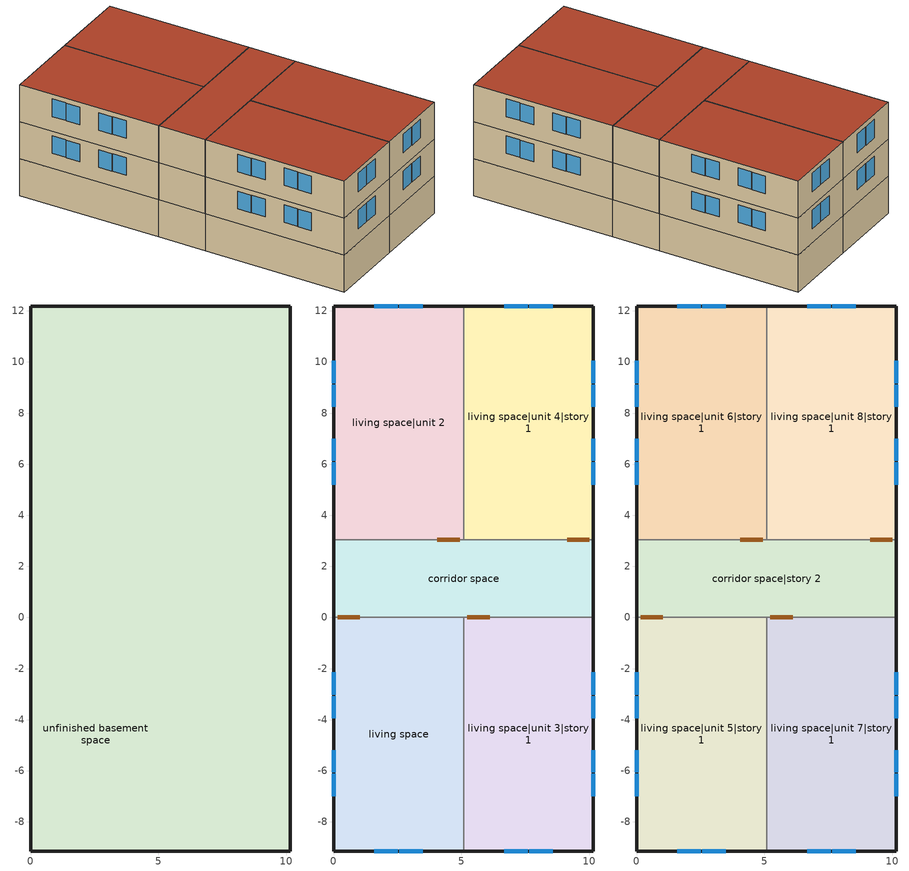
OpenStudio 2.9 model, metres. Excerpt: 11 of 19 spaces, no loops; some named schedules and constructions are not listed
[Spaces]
unfinished basement space
 floor foundation (FloorFndGrndUnfinB): 0,0 0,3.05 10.16,3.05 10.16,0 z-2.44
 floor foundation (FloorFndGrndUnfinB 1): 0,-9.14 0,0 5.08,0 5.08,-9.14 z-2.44
 floor foundation (FloorFndGrndUnfinB 3): 0,3.05 0,12.19 5.08,12.19 5.08,3.05 z-2.44
 floor foundation (FloorFndGrndUnfinB 4): 5.08,-9.14 5.08,0 10.16,0 10.16,-9.14 z-2.44
 floor foundation (FloorFndGrndUnfinB 2): 5.08,3.05 5.08,12.19 10.16,12.19 10.16,3.05 z-2.44
 wall foundation (WallFndGrndUnfinB): 0,3.05 0,0 / 10.16,0 10.16,3.05 z-2.44:0
 wall foundation (WallFndGrndUnfinB 1): 0,0 0,-9.14 5.08,-9.14 z-2.44:0
 wall foundation (WallFndGrndUnfinB 3): 5.08,12.19 0,12.19 0,3.05 z-2.44:0
 wall foundation (WallFndGrndUnfinB 4): 5.08,-9.14 10.16,-9.14 10.16,0 z-2.44:0
 wall foundation (WallFndGrndUnfinB 2): 10.16,3.05 10.16,12.19 5.08,12.19 z-2.44:0
 ceiling adiabatic (RoofUnfinUninsExt): 10.16,0 10.16,3.05 0,3.05 0,0 z0
living space
 floor to unfinished basement space (FloorUnfinBInsFin Reversed): 0,-9.14 0,0 5.08,0 5.08,-9.14 z0
 wall outside (WallExtInsFin): 0,0 0,-9.14 5.08,-9.14 z0:2.44
 wall adiabatic (WallIntFinUninsFin): 5.08,0 0,0 z0:2.44
 wall to living space|unit 3|story 1 (WallIntFinUninsFin Reversed): 5.08,-9.14 5.08,0 z0:2.44
 window (WindowConstruction): 1.6,-9.14 2.51,-9.14 / 2.57,-9.14 3.48,-9.14 z0.91:2.13; 0,-2.15 0,-3.02 / 0,-3.08 0,-3.95 / 0,-5.2 0,-6.07 / 0,-6.13 0,-6.99 z0.98:2.13
living space|unit 2
 floor to unfinished basement space (FloorUnfinBInsFin Reversed): 0,3.05 0,12.19 5.08,12.19 5.08,3.05 z0
 wall outside (WallExtInsFin): 5.08,12.19 0,12.19 0,3.05 z0:2.44
 wall to living space|unit 4|story 1 (WallIntFinUninsFin Reversed): 5.08,3.05 5.08,12.19 z0:2.44
 wall adiabatic (WallIntFinUninsFin): 0,3.05 5.08,3.05 z0:2.44
 window (WindowConstruction): 3.48,12.19 2.57,12.19 / 2.51,12.19 1.6,12.19 z0.91:2.13; 0,10.04 0,9.17 / 0,9.11 0,8.25 / 0,6.99 0,6.13 / 0,6.07 0,5.2 z0.98:2.13
living space|unit 3|story 1
 floor to unfinished basement space (FloorUnfinBInsFin Reversed): 5.08,-9.14 5.08,0 10.16,0 10.16,-9.14 z0
 wall outside (WallExtInsFin): 5.08,-9.14 10.16,-9.14 10.16,0 z0:2.44
 wall adiabatic (WallIntFinUninsFin): 10.16,0 5.08,0 z0:2.44
 window (WindowConstruction): 6.68,-9.14 7.59,-9.14 / 7.65,-9.14 8.56,-9.14 z0.91:2.13; 10.16,-6.99 10.16,-6.13 / 10.16,-6.07 10.16,-5.2 / 10.16,-3.95 10.16,-3.08 / 10.16,-3.02 10.16,-2.15 z0.98:2.13
living space|unit 4|story 1
 floor to unfinished basement space (FloorUnfinBInsFin Reversed): 5.08,3.05 5.08,12.19 10.16,12.19 10.16,3.05 z0
 wall outside (WallExtInsFin): 10.16,3.05 10.16,12.19 5.08,12.19 z0:2.44
 wall adiabatic (WallIntFinUninsFin): 5.08,3.05 10.16,3.05 z0:2.44
 window (WindowConstruction): 8.56,12.19 7.65,12.19 / 7.59,12.19 6.68,12.19 z0.91:2.13; 10.16,5.2 10.16,6.07 / 10.16,6.13 10.16,6.99 / 10.16,8.25 10.16,9.11 / 10.16,9.17 10.16,10.04 z0.98:2.13
corridor space
 floor adiabatic (FloorUnfinUninsUnfin): 0,0 0,3.05 10.16,3.05 10.16,0 z0
 wall outside (WallExtUninsUnfin): 0,3.05 0,0 / 10.16,0 10.16,3.05 z0:2.44
 wall adiabatic (WallIntUnfinUninsUnfin): 0,0 5.08,0 10.16,0 / 10.16,3.05 5.08,3.05 0,3.05 z0:2.44
 door inside (UninsDoor): 0.15,0 1.02,0 / 4.93,3.05 4.06,3.05 / 5.23,0 6.1,0 / 10.01,3.05 9.14,3.05 z0:2.13
 ceiling adiabatic (RoofUnfinUninsExt): 10.16,0 10.16,3.05 0,3.05 0,0 z2.44
living space|unit 5|story 1
 floor to living space (FloorFinUninsFin): 0,-9.14 0,0 5.08,0 5.08,-9.14 z2.44
 wall outside (WallExtInsFin): 0,0 0,-9.14 5.08,-9.14 z2.44:4.88
 wall adiabatic (WallIntFinUninsFin): 5.08,0 0,0 z2.44:4.88
 wall to living space|unit 7|story 1 (WallIntFinUninsFin Reversed): 5.08,-9.14 5.08,0 z2.44:4.88
 window (WindowConstruction): 1.6,-9.14 2.51,-9.14 / 2.57,-9.14 3.48,-9.14 z3.35:4.57; 0,-2.15 0,-3.02 / 0,-3.08 0,-3.95 / 0,-5.2 0,-6.07 / 0,-6.13 0,-6.99 z3.42:4.57
 roof outside (RoofFinInsExt): 5.08,-9.14 5.08,0 0,0 0,-9.14 z4.88
living space|unit 6|story 1
 floor to living space|unit 2 (FloorFinUninsFin): 0,3.05 0,12.19 5.08,12.19 5.08,3.05 z2.44
 wall outside (WallExtInsFin): 5.08,12.19 0,12.19 0,3.05 z2.44:4.88
 wall adiabatic (WallIntFinUninsFin): 0,3.05 5.08,3.05 z2.44:4.88
 wall to living space|unit 8|story 1 (WallIntFinUninsFin): 5.08,3.05 5.08,12.19 z2.44:4.88
 window (WindowConstruction): 3.48,12.19 2.57,12.19 / 2.51,12.19 1.6,12.19 z3.35:4.57; 0,10.04 0,9.17 / 0,9.11 0,8.25 / 0,6.99 0,6.13 / 0,6.07 0,5.2 z3.42:4.57
 roof outside (RoofFinInsExt): 5.08,3.05 5.08,12.19 0,12.19 0,3.05 z4.88
living space|unit 7|story 1
 floor to living space|unit 3|story 1 (FloorFinUninsFin): 5.08,-9.14 5.08,0 10.16,0 10.16,-9.14 z2.44
 wall outside (WallExtInsFin): 5.08,-9.14 10.16,-9.14 10.16,0 z2.44:4.88
 wall adiabatic (WallIntFinUninsFin): 10.16,0 5.08,0 z2.44:4.88
 window (WindowConstruction): 6.68,-9.14 7.59,-9.14 / 7.65,-9.14 8.56,-9.14 z3.35:4.57; 10.16,-6.99 10.16,-6.13 / 10.16,-6.07 10.16,-5.2 / 10.16,-3.95 10.16,-3.08 / 10.16,-3.02 10.16,-2.15 z3.42:4.57
 roof outside (RoofFinInsExt): 10.16,-9.14 10.16,0 5.08,0 5.08,-9.14 z4.88
living space|unit 8|story 1
 floor to living space|unit 4|story 1 (FloorFinUninsFin): 5.08,3.05 5.08,12.19 10.16,12.19 10.16,3.05 z2.44
 wall outside (WallExtInsFin): 10.16,3.05 10.16,12.19 5.08,12.19 z2.44:4.88
 wall adiabatic (WallIntFinUninsFin): 5.08,3.05 10.16,3.05 z2.44:4.88
 window (WindowConstruction): 8.56,12.19 7.65,12.19 / 7.59,12.19 6.68,12.19 z3.35:4.57; 10.16,5.2 10.16,6.07 / 10.16,6.13 10.16,6.99 / 10.16,8.25 10.16,9.11 / 10.16,9.17 10.16,10.04 z3.42:4.57
 roof outside (RoofFinInsExt): 10.16,3.05 10.16,12.19 5.08,12.19 5.08,3.05 z4.88
corridor space|story 2
 floor adiabatic (FloorUnfinUninsUnfin): 0,0 0,3.05 10.16,3.05 10.16,0 z2.44
 wall outside (WallExtUninsUnfin): 0,3.05 0,0 / 10.16,0 10.16,3.05 z2.44:4.88
 wall adiabatic (WallIntUnfinUninsUnfin): 10.16,3.05 5.08,3.05 0,3.05 / 0,0 5.08,0 10.16,0 z2.44:4.88
 door inside (UninsDoor): 0.15,0 1.02,0 / 4.93,3.05 4.06,3.05 / 5.23,0 6.1,0 / 10.01,3.05 9.14,3.05 z2.44:4.57
 roof outside (RoofUnfinUninsExt): 10.16,0 10.16,3.05 0,3.05 0,0 z4.88
[EnergyManagementSystem:Subroutine]
res_ds_res_fur_gas_asys_lk_subrout: Set f_sup = 0.13696303696303697; Set f_ret = 0.10009990009990012; Set f_OA = 0.0; Set oafrate = f_OA * res_ds_res_fur_gas_asys_AhVfr; Set suplkfrate = f_sup * res_ds_res_fur_gas_asys_AhVfr; Set retlkfrate = f_ret * res_ds_res_fur_gas_asys_AhVfr; Set res_ds_res_fur_gas_asys_AhToLiv = (@Abs (suplkfrate-retlkfrate-oafrate)); Set res_ds_res_fur_gas_asys_LivToAh = 0; Set res_ds_res_fur_gas_asys_lk_sup_fan_equiv = 0; Set res_ds_res_fur_gas_asys_lk_ret_fan_equiv = oafrate; If res_ds_res_fur_gas_asys_AhMfr>0; Set h_SA=(@HFnTdbW res_ds_res_fur_gas_asys_AhTt res_ds_res_fur_gas_asys_AhWt); Set h_AHZ=(@HFnTdbW res_ds_res_fur_gas_asys_AhT res_ds_res_fur_gas_asys_AhW); Set h_RA=(@HFnTdbW res_ds_res_fur_gas_asys_RaT res_ds_res_fur_gas_asys_RaW); Set h_fg=(@HfgAirFnWTdb res_ds_res_fur_gas_asys_AhWt res_ds_res_fur_gas_asys_AhTt); Set SALkQtot=f_sup*res_ds_res_fur_gas_asys_AhMfr*(h_RA-h_SA); Set temp1=h_fg*(res_ds_res_fur_gas_asys_RaW-res_ds_res_fur_gas_asys_AhWt); Set res_ds_res_fur_gas_asys_SupLatLkToLv = f_sup*res_ds_res_fur_gas_asys_AhMfr*temp1; Set res_ds_res_fur_gas_asys_SupSLkToLv = SALkQtot-res_ds_res_fur_gas_asys_SupLatLkToLv; Set eTm=(res_ds_res_fur_gas_asys_FanRtf/(res_ds_res_fur_gas_asys_AhMfr*1006.0))*20.169; Set eTm=0-eTm; Set temp4=res_ds_res_fur_gas_asys_AhT; Set tsup=temp4+((res_ds_res_fur_gas_asys_AhTt-res_ds_res_fur_gas_asys_AhT)*(@Exp eTm)); Set temp5=tsup-res_ds_res_fur_gas_asys_AhTt; Set res_ds_res_fur_gas_asys_SupDCnToLv = res_ds_res_fur_gas_asys_AhMfr*1006.0*temp5; Set res_ds_res_fur_gas_asys_SupDCnToAh = 0-res_ds_res_fur_gas_asys_SupDCnToLv; Set eTm=(res_ds_res_fur_gas_asys_FanRtf/(res_ds_res_fur_gas_asys_AhMfr*1006.0))*18.618; Set eTm=0-eTm; Set temp6=res_ds_res_fur_gas_asys_AhT; Set tret=temp6+((res_ds_res_fur_gas_asys_RaT-res_ds_res_fur_gas_asys_AhT)*(@Exp eTm)); Set temp7=tret-res_ds_res_fur_gas_asys_RaT; Set res_ds_res_fur_gas_asys_RetDCnToPl=res_ds_res_fur_gas_asys_AhMfr*1006.0*temp7; Set res_ds_res_fur_gas_asys_RetDCnToAh=0-res_ds_res_fur_gas_asys_RetDCnToPl; Set res_ds_res_fur_gas_asys_RetLatLk=0; Set temp2=(res_ds_res_fur_gas_asys_AhT-res_ds_res_fur_gas_asys_RaT); Set res_ds_res_fur_gas_asys_RetSLk=f_ret*res_ds_res_fur_gas_asys_AhMfr*1006.0*temp2; Set QtLkToAHZn=f_sup*res_ds_res_fur_gas_asys_AhMfr*(h_SA-h_AHZ); Set temp3=(res_ds_res_fur_gas_asys_AhWt-res_ds_res_fur_gas_asys_AhW); Set res_ds_res_fur_gas_asys_SupLatLkToAh=f_sup*res_ds_res_fur_gas_asys_AhMfr*h_fg; Set res_ds_res_fur_gas_asys_SupLatLkToAh=res_ds_res_fur_gas_asys_SupLatLkToAh*temp3; Set res_ds_res_fur_gas_asys_SupSLkToAh=QtLkToAHZn-res_ds_res_fur_gas_asys_SupLatLkToAh; Else; Set res_ds_res_fur_gas_asys_SupLatLkToLv=0; Set res_ds_res_fur_gas_asys_SupSLkToLv=0; Set res_ds_res_fur_gas_asys_SupDCnToLv=0; Set res_ds_res_fur_gas_asys_SupDCnToAh=0; Set res_ds_res_fur_gas_asys_RetDCnToPl=0; Set res_ds_res_fur_gas_asys_RetDCnToAh=0; Set res_ds_res_fur_gas_asys_RetLatLk=0; Set res_ds_res_fur_gas_asys_RetSLk=0; Set res_ds_res_fur_gas_asys_SupLatLkToAh=0; Set res_ds_res_fur_gas_asys_SupSLkToAh=0; EndIf
res_ds_res_ac_unit_2_asys_lk_subrout: Set f_sup = 0.13696303696303697; Set f_ret = 0.10009990009990012; Set f_OA = 0.0; Set oafrate = f_OA * res_ds_res_ac_unit_2_asys_AhVfr; Set suplkfrate = f_sup * res_ds_res_ac_unit_2_asys_AhVfr; Set retlkfrate = f_ret * res_ds_res_ac_unit_2_asys_AhVfr; Set res_ds_res_ac_unit_2_asys_AhToLiv = (@Abs (suplkfrate-retlkfrate-oafrate)); Set res_ds_res_ac_unit_2_asys_LivToAh = 0; Set res_ds_res_ac_unit_2_asys_lk_sup_fan_equiv = 0; Set res_ds_res_ac_unit_2_asys_lk_ret_fan_equiv = oafrate; If res_ds_res_ac_unit_2_asys_AhMfr>0; Set h_SA=(@HFnTdbW res_ds_res_ac_unit_2_asys_AhTt res_ds_res_ac_unit_2_asys_AhWt); Set h_AHZ=(@HFnTdbW res_ds_res_ac_unit_2_asys_AhT res_ds_res_ac_unit_2_asys_AhW); Set h_RA=(@HFnTdbW res_ds_res_ac_unit_2_asys_RaT res_ds_res_ac_unit_2_asys_RaW); Set h_fg=(@HfgAirFnWTdb res_ds_res_ac_unit_2_asys_AhWt res_ds_res_ac_unit_2_asys_AhTt); Set SALkQtot=f_sup*res_ds_res_ac_unit_2_asys_AhMfr*(h_RA-h_SA); Set temp1=h_fg*(res_ds_res_ac_unit_2_asys_RaW-res_ds_res_ac_unit_2_asys_AhWt); Set res_ds_res_ac_unit_2_asys_SupLatLkToLv = f_sup*res_ds_res_ac_unit_2_asys_AhMfr*temp1; Set res_ds_res_ac_unit_2_asys_SupSLkToLv = SALkQtot-res_ds_res_ac_unit_2_asys_SupLatLkToLv; Set eTm=(res_ds_res_ac_unit_2_asys_FanRtf/(res_ds_res_ac_unit_2_asys_AhMfr*1006.0))*20.169; Set eTm=0-eTm; Set temp4=res_ds_res_ac_unit_2_asys_AhT; Set tsup=temp4+((res_ds_res_ac_unit_2_asys_AhTt-res_ds_res_ac_unit_2_asys_AhT)*(@Exp eTm)); Set temp5=tsup-res_ds_res_ac_unit_2_asys_AhTt; Set res_ds_res_ac_unit_2_asys_SupDCnToLv = res_ds_res_ac_unit_2_asys_AhMfr*1006.0*temp5; Set res_ds_res_ac_unit_2_asys_SupDCnToAh = 0-res_ds_res_ac_unit_2_asys_SupDCnToLv; Set eTm=(res_ds_res_ac_unit_2_asys_FanRtf/(res_ds_res_ac_unit_2_asys_AhMfr*1006.0))*18.618; Set eTm=0-eTm; Set temp6=res_ds_res_ac_unit_2_asys_AhT; Set tret=temp6+((res_ds_res_ac_unit_2_asys_RaT-res_ds_res_ac_unit_2_asys_AhT)*(@Exp eTm)); Set temp7=tret-res_ds_res_ac_unit_2_asys_RaT; Set res_ds_res_ac_unit_2_asys_RetDCnToPl=res_ds_res_ac_unit_2_asys_AhMfr*1006.0*temp7; Set res_ds_res_ac_unit_2_asys_RetDCnToAh=0-res_ds_res_ac_unit_2_asys_RetDCnToPl; Set res_ds_res_ac_unit_2_asys_RetLatLk=0; Set temp2=(res_ds_res_ac_unit_2_asys_AhT-res_ds_res_ac_unit_2_asys_RaT); Set res_ds_res_ac_unit_2_asys_RetSLk=f_ret*res_ds_res_ac_unit_2_asys_AhMfr*1006.0*temp2; Set QtLkToAHZn=f_sup*res_ds_res_ac_unit_2_asys_AhMfr*(h_SA-h_AHZ); Set temp3=(res_ds_res_ac_unit_2_asys_AhWt-res_ds_res_ac_unit_2_asys_AhW); Set res_ds_res_ac_unit_2_asys_SupLatLkToAh=f_sup*res_ds_res_ac_unit_2_asys_AhMfr*h_fg; Set res_ds_res_ac_unit_2_asys_SupLatLkToAh=res_ds_res_ac_unit_2_asys_SupLatLkToAh*temp3; Set res_ds_res_ac_unit_2_asys_SupSLkToAh=QtLkToAHZn-res_ds_res_ac_unit_2_asys_SupLatLkToAh; Else; Set res_ds_res_ac_unit_2_asys_SupLatLkToLv=0; Set res_ds_res_ac_unit_2_asys_SupSLkToLv=0; Set res_ds_res_ac_unit_2_asys_SupDCnToLv=0; Set res_ds_res_ac_unit_2_asys_SupDCnToAh=0; Set res_ds_res_ac_unit_2_asys_RetDCnToPl=0; Set res_ds_res_ac_unit_2_asys_RetDCnToAh=0; Set res_ds_res_ac_unit_2_asys_RetLatLk=0; Set res_ds_res_ac_unit_2_asys_RetSLk=0; Set res_ds_res_ac_unit_2_asys_SupLatLkToAh=0; Set res_ds_res_ac_unit_2_asys_SupSLkToAh=0; EndIf
res_ds_res_fur_gas_unit_2_asys_lk_subrout: Set f_sup = 0.13696303696303697; Set f_ret = 0.10009990009990012; Set f_OA = 0.0; Set oafrate = f_OA * res_ds_res_fur_gas_unit_2_asys_AhVfr; Set suplkfrate = f_sup * res_ds_res_fur_gas_unit_2_asys_AhVfr; Set retlkfrate = f_ret * res_ds_res_fur_gas_unit_2_asys_AhVfr; Set res_ds_res_fur_gas_unit_2_asys_AhToLiv = (@Abs (suplkfrate-retlkfrate-oafrate)); Set res_ds_res_fur_gas_unit_2_asys_LivToAh = 0; Set res_ds_res_fur_gas_unit_2_asys_lk_sup_fan_equiv = 0; Set res_ds_res_fur_gas_unit_2_asys_lk_ret_fan_equiv = oafrate; If res_ds_res_fur_gas_unit_2_asys_AhMfr>0; Set h_SA=(@HFnTdbW res_ds_res_fur_gas_unit_2_asys_AhTt res_ds_res_fur_gas_unit_2_asys_AhWt); Set h_AHZ=(@HFnTdbW res_ds_res_fur_gas_unit_2_asys_AhT res_ds_res_fur_gas_unit_2_asys_AhW); Set h_RA=(@HFnTdbW res_ds_res_fur_gas_unit_2_asys_RaT res_ds_res_fur_gas_unit_2_asys_RaW); Set h_fg=(@HfgAirFnWTdb res_ds_res_fur_gas_unit_2_asys_AhWt res_ds_res_fur_gas_unit_2_asys_AhTt); Set SALkQtot=f_sup*res_ds_res_fur_gas_unit_2_asys_AhMfr*(h_RA-h_SA); Set temp1=h_fg*(res_ds_res_fur_gas_unit_2_asys_RaW-res_ds_res_fur_gas_unit_2_asys_AhWt); Set res_ds_res_fur_gas_unit_2_asys_SupLatLkToLv = f_sup*res_ds_res_fur_gas_unit_2_asys_AhMfr*temp1; Set res_ds_res_fur_gas_unit_2_asys_SupSLkToLv = SALkQtot-res_ds_res_fur_gas_unit_2_asys_SupLatLkToLv; Set eTm=(res_ds_res_fur_gas_unit_2_asys_FanRtf/(res_ds_res_fur_gas_unit_2_asys_AhMfr*1006.0))*20.169; Set eTm=0-eTm; Set temp4=res_ds_res_fur_gas_unit_2_asys_AhT; Set tsup=temp4+((res_ds_res_fur_gas_unit_2_asys_AhTt-res_ds_res_fur_gas_unit_2_asys_AhT)*(@Exp eTm)); Set temp5=tsup-res_ds_res_fur_gas_unit_2_asys_AhTt; Set res_ds_res_fur_gas_unit_2_asys_SupDCnToLv = res_ds_res_fur_gas_unit_2_asys_AhMfr*1006.0*temp5; Set res_ds_res_fur_gas_unit_2_asys_SupDCnToAh = 0-res_ds_res_fur_gas_unit_2_asys_SupDCnToLv; Set eTm=(res_ds_res_fur_gas_unit_2_asys_FanRtf/(res_ds_res_fur_gas_unit_2_asys_AhMfr*1006.0))*18.618; Set eTm=0-eTm; Set temp6=res_ds_res_fur_gas_unit_2_asys_AhT; Set tret=temp6+((res_ds_res_fur_gas_unit_2_asys_RaT-res_ds_res_fur_gas_unit_2_asys_AhT)*(@Exp eTm)); Set temp7=tret-res_ds_res_fur_gas_unit_2_asys_RaT; Set res_ds_res_fur_gas_unit_2_asys_RetDCnToPl=res_ds_res_fur_gas_unit_2_asys_AhMfr*1006.0*temp7; Set res_ds_res_fur_gas_unit_2_asys_RetDCnToAh=0-res_ds_res_fur_gas_unit_2_asys_RetDCnToPl; Set res_ds_res_fur_gas_unit_2_asys_RetLatLk=0; Set temp2=(res_ds_res_fur_gas_unit_2_asys_AhT-res_ds_res_fur_gas_unit_2_asys_RaT); Set res_ds_res_fur_gas_unit_2_asys_RetSLk=f_ret*res_ds_res_fur_gas_unit_2_asys_AhMfr*1006.0*temp2; Set QtLkToAHZn=f_sup*res_ds_res_fur_gas_unit_2_asys_AhMfr*(h_SA-h_AHZ); Set temp3=(res_ds_res_fur_gas_unit_2_asys_AhWt-res_ds_res_fur_gas_unit_2_asys_AhW); Set res_ds_res_fur_gas_unit_2_asys_SupLatLkToAh=f_sup*res_ds_res_fur_gas_unit_2_asys_AhMfr*h_fg; Set res_ds_res_fur_gas_unit_2_asys_SupLatLkToAh=res_ds_res_fur_gas_unit_2_asys_SupLatLkToAh*temp3; Set res_ds_res_fur_gas_unit_2_asys_SupSLkToAh=QtLkToAHZn-res_ds_res_fur_gas_unit_2_asys_SupLatLkToAh; Else; Set res_ds_res_fur_gas_unit_2_asys_SupLatLkToLv=0; Set res_ds_res_fur_gas_unit_2_asys_SupSLkToLv=0; Set res_ds_res_fur_gas_unit_2_asys_SupDCnToLv=0; Set res_ds_res_fur_gas_unit_2_asys_SupDCnToAh=0; Set res_ds_res_fur_gas_unit_2_asys_RetDCnToPl=0; Set res_ds_res_fur_gas_unit_2_asys_RetDCnToAh=0; Set res_ds_res_fur_gas_unit_2_asys_RetLatLk=0; Set res_ds_res_fur_gas_unit_2_asys_RetSLk=0; Set res_ds_res_fur_gas_unit_2_asys_SupLatLkToAh=0; Set res_ds_res_fur_gas_unit_2_asys_SupSLkToAh=0; EndIf
res_ds_res_ac_unit_3_asys_lk_subrout: Set f_sup = 0.13696303696303697; Set f_ret = 0.10009990009990012; Set f_OA = 0.0; Set oafrate = f_OA * res_ds_res_ac_unit_3_asys_AhVfr; Set suplkfrate = f_sup * res_ds_res_ac_unit_3_asys_AhVfr; Set retlkfrate = f_ret * res_ds_res_ac_unit_3_asys_AhVfr; Set res_ds_res_ac_unit_3_asys_AhToLiv = (@Abs (suplkfrate-retlkfrate-oafrate)); Set res_ds_res_ac_unit_3_asys_LivToAh = 0; Set res_ds_res_ac_unit_3_asys_lk_sup_fan_equiv = 0; Set res_ds_res_ac_unit_3_asys_lk_ret_fan_equiv = oafrate; If res_ds_res_ac_unit_3_asys_AhMfr>0; Set h_SA=(@HFnTdbW res_ds_res_ac_unit_3_asys_AhTt res_ds_res_ac_unit_3_asys_AhWt); Set h_AHZ=(@HFnTdbW res_ds_res_ac_unit_3_asys_AhT res_ds_res_ac_unit_3_asys_AhW); Set h_RA=(@HFnTdbW res_ds_res_ac_unit_3_asys_RaT res_ds_res_ac_unit_3_asys_RaW); Set h_fg=(@HfgAirFnWTdb res_ds_res_ac_unit_3_asys_AhWt res_ds_res_ac_unit_3_asys_AhTt); Set SALkQtot=f_sup*res_ds_res_ac_unit_3_asys_AhMfr*(h_RA-h_SA); Set temp1=h_fg*(res_ds_res_ac_unit_3_asys_RaW-res_ds_res_ac_unit_3_asys_AhWt); Set res_ds_res_ac_unit_3_asys_SupLatLkToLv = f_sup*res_ds_res_ac_unit_3_asys_AhMfr*temp1; Set res_ds_res_ac_unit_3_asys_SupSLkToLv = SALkQtot-res_ds_res_ac_unit_3_asys_SupLatLkToLv; Set eTm=(res_ds_res_ac_unit_3_asys_FanRtf/(res_ds_res_ac_unit_3_asys_AhMfr*1006.0))*20.169; Set eTm=0-eTm; Set temp4=res_ds_res_ac_unit_3_asys_AhT; Set tsup=temp4+((res_ds_res_ac_unit_3_asys_AhTt-res_ds_res_ac_unit_3_asys_AhT)*(@Exp eTm)); Set temp5=tsup-res_ds_res_ac_unit_3_asys_AhTt; Set res_ds_res_ac_unit_3_asys_SupDCnToLv = res_ds_res_ac_unit_3_asys_AhMfr*1006.0*temp5; Set res_ds_res_ac_unit_3_asys_SupDCnToAh = 0-res_ds_res_ac_unit_3_asys_SupDCnToLv; Set eTm=(res_ds_res_ac_unit_3_asys_FanRtf/(res_ds_res_ac_unit_3_asys_AhMfr*1006.0))*18.618; Set eTm=0-eTm; Set temp6=res_ds_res_ac_unit_3_asys_AhT; Set tret=temp6+((res_ds_res_ac_unit_3_asys_RaT-res_ds_res_ac_unit_3_asys_AhT)*(@Exp eTm)); Set temp7=tret-res_ds_res_ac_unit_3_asys_RaT; Set res_ds_res_ac_unit_3_asys_RetDCnToPl=res_ds_res_ac_unit_3_asys_AhMfr*1006.0*temp7; Set res_ds_res_ac_unit_3_asys_RetDCnToAh=0-res_ds_res_ac_unit_3_asys_RetDCnToPl; Set res_ds_res_ac_unit_3_asys_RetLatLk=0; Set temp2=(res_ds_res_ac_unit_3_asys_AhT-res_ds_res_ac_unit_3_asys_RaT); Set res_ds_res_ac_unit_3_asys_RetSLk=f_ret*res_ds_res_ac_unit_3_asys_AhMfr*1006.0*temp2; Set QtLkToAHZn=f_sup*res_ds_res_ac_unit_3_asys_AhMfr*(h_SA-h_AHZ); Set temp3=(res_ds_res_ac_unit_3_asys_AhWt-res_ds_res_ac_unit_3_asys_AhW); Set res_ds_res_ac_unit_3_asys_SupLatLkToAh=f_sup*res_ds_res_ac_unit_3_asys_AhMfr*h_fg; Set res_ds_res_ac_unit_3_asys_SupLatLkToAh=res_ds_res_ac_unit_3_asys_SupLatLkToAh*temp3; Set res_ds_res_ac_unit_3_asys_SupSLkToAh=QtLkToAHZn-res_ds_res_ac_unit_3_asys_SupLatLkToAh; Else; Set res_ds_res_ac_unit_3_asys_SupLatLkToLv=0; Set res_ds_res_ac_unit_3_asys_SupSLkToLv=0; Set res_ds_res_ac_unit_3_asys_SupDCnToLv=0; Set res_ds_res_ac_unit_3_asys_SupDCnToAh=0; Set res_ds_res_ac_unit_3_asys_RetDCnToPl=0; Set res_ds_res_ac_unit_3_asys_RetDCnToAh=0; Set res_ds_res_ac_unit_3_asys_RetLatLk=0; Set res_ds_res_ac_unit_3_asys_RetSLk=0; Set res_ds_res_ac_unit_3_asys_SupLatLkToAh=0; Set res_ds_res_ac_unit_3_asys_SupSLkToAh=0; EndIf
res_ds_res_fur_gas_unit_3_asys_lk_subrout: Set f_sup = 0.13696303696303697; Set f_ret = 0.10009990009990012; Set f_OA = 0.0; Set oafrate = f_OA * res_ds_res_fur_gas_unit_3_asys_AhVfr; Set suplkfrate = f_sup * res_ds_res_fur_gas_unit_3_asys_AhVfr; Set retlkfrate = f_ret * res_ds_res_fur_gas_unit_3_asys_AhVfr; Set res_ds_res_fur_gas_unit_3_asys_AhToLiv = (@Abs (suplkfrate-retlkfrate-oafrate)); Set res_ds_res_fur_gas_unit_3_asys_LivToAh = 0; Set res_ds_res_fur_gas_unit_3_asys_lk_sup_fan_equiv = 0; Set res_ds_res_fur_gas_unit_3_asys_lk_ret_fan_equiv = oafrate; If res_ds_res_fur_gas_unit_3_asys_AhMfr>0; Set h_SA=(@HFnTdbW res_ds_res_fur_gas_unit_3_asys_AhTt res_ds_res_fur_gas_unit_3_asys_AhWt); Set h_AHZ=(@HFnTdbW res_ds_res_fur_gas_unit_3_asys_AhT res_ds_res_fur_gas_unit_3_asys_AhW); Set h_RA=(@HFnTdbW res_ds_res_fur_gas_unit_3_asys_RaT res_ds_res_fur_gas_unit_3_asys_RaW); Set h_fg=(@HfgAirFnWTdb res_ds_res_fur_gas_unit_3_asys_AhWt res_ds_res_fur_gas_unit_3_asys_AhTt); Set SALkQtot=f_sup*res_ds_res_fur_gas_unit_3_asys_AhMfr*(h_RA-h_SA); Set temp1=h_fg*(res_ds_res_fur_gas_unit_3_asys_RaW-res_ds_res_fur_gas_unit_3_asys_AhWt); Set res_ds_res_fur_gas_unit_3_asys_SupLatLkToLv = f_sup*res_ds_res_fur_gas_unit_3_asys_AhMfr*temp1; Set res_ds_res_fur_gas_unit_3_asys_SupSLkToLv = SALkQtot-res_ds_res_fur_gas_unit_3_asys_SupLatLkToLv; Set eTm=(res_ds_res_fur_gas_unit_3_asys_FanRtf/(res_ds_res_fur_gas_unit_3_asys_AhMfr*1006.0))*20.169; Set eTm=0-eTm; Set temp4=res_ds_res_fur_gas_unit_3_asys_AhT; Set tsup=temp4+((res_ds_res_fur_gas_unit_3_asys_AhTt-res_ds_res_fur_gas_unit_3_asys_AhT)*(@Exp eTm)); Set temp5=tsup-res_ds_res_fur_gas_unit_3_asys_AhTt; Set res_ds_res_fur_gas_unit_3_asys_SupDCnToLv = res_ds_res_fur_gas_unit_3_asys_AhMfr*1006.0*temp5; Set res_ds_res_fur_gas_unit_3_asys_SupDCnToAh = 0-res_ds_res_fur_gas_unit_3_asys_SupDCnToLv; Set eTm=(res_ds_res_fur_gas_unit_3_asys_FanRtf/(res_ds_res_fur_gas_unit_3_asys_AhMfr*1006.0))*18.618; Set eTm=0-eTm; Set temp6=res_ds_res_fur_gas_unit_3_asys_AhT; Set tret=temp6+((res_ds_res_fur_gas_unit_3_asys_RaT-res_ds_res_fur_gas_unit_3_asys_AhT)*(@Exp eTm)); Set temp7=tret-res_ds_res_fur_gas_unit_3_asys_RaT; Set res_ds_res_fur_gas_unit_3_asys_RetDCnToPl=res_ds_res_fur_gas_unit_3_asys_AhMfr*1006.0*temp7; Set res_ds_res_fur_gas_unit_3_asys_RetDCnToAh=0-res_ds_res_fur_gas_unit_3_asys_RetDCnToPl; Set res_ds_res_fur_gas_unit_3_asys_RetLatLk=0; Set temp2=(res_ds_res_fur_gas_unit_3_asys_AhT-res_ds_res_fur_gas_unit_3_asys_RaT); Set res_ds_res_fur_gas_unit_3_asys_RetSLk=f_ret*res_ds_res_fur_gas_unit_3_asys_AhMfr*1006.0*temp2; Set QtLkToAHZn=f_sup*res_ds_res_fur_gas_unit_3_asys_AhMfr*(h_SA-h_AHZ); Set temp3=(res_ds_res_fur_gas_unit_3_asys_AhWt-res_ds_res_fur_gas_unit_3_asys_AhW); Set res_ds_res_fur_gas_unit_3_asys_SupLatLkToAh=f_sup*res_ds_res_fur_gas_unit_3_asys_AhMfr*h_fg; Set res_ds_res_fur_gas_unit_3_asys_SupLatLkToAh=res_ds_res_fur_gas_unit_3_asys_SupLatLkToAh*temp3; Set res_ds_res_fur_gas_unit_3_asys_SupSLkToAh=QtLkToAHZn-res_ds_res_fur_gas_unit_3_asys_SupLatLkToAh; Else; Set res_ds_res_fur_gas_unit_3_asys_SupLatLkToLv=0; Set res_ds_res_fur_gas_unit_3_asys_SupSLkToLv=0; Set res_ds_res_fur_gas_unit_3_asys_SupDCnToLv=0; Set res_ds_res_fur_gas_unit_3_asys_SupDCnToAh=0; Set res_ds_res_fur_gas_unit_3_asys_RetDCnToPl=0; Set res_ds_res_fur_gas_unit_3_asys_RetDCnToAh=0; Set res_ds_res_fur_gas_unit_3_asys_RetLatLk=0; Set res_ds_res_fur_gas_unit_3_asys_RetSLk=0; Set res_ds_res_fur_gas_unit_3_asys_SupLatLkToAh=0; Set res_ds_res_fur_gas_unit_3_asys_SupSLkToAh=0; EndIf
res_ds_res_ac_unit_4_asys_lk_subrout: Set f_sup = 0.13696303696303697; Set f_ret = 0.10009990009990012; Set f_OA = 0.0; Set oafrate = f_OA * res_ds_res_ac_unit_4_asys_AhVfr; Set suplkfrate = f_sup * res_ds_res_ac_unit_4_asys_AhVfr; Set retlkfrate = f_ret * res_ds_res_ac_unit_4_asys_AhVfr; Set res_ds_res_ac_unit_4_asys_AhToLiv = (@Abs (suplkfrate-retlkfrate-oafrate)); Set res_ds_res_ac_unit_4_asys_LivToAh = 0; Set res_ds_res_ac_unit_4_asys_lk_sup_fan_equiv = 0; Set res_ds_res_ac_unit_4_asys_lk_ret_fan_equiv = oafrate; If res_ds_res_ac_unit_4_asys_AhMfr>0; Set h_SA=(@HFnTdbW res_ds_res_ac_unit_4_asys_AhTt res_ds_res_ac_unit_4_asys_AhWt); Set h_AHZ=(@HFnTdbW res_ds_res_ac_unit_4_asys_AhT res_ds_res_ac_unit_4_asys_AhW); Set h_RA=(@HFnTdbW res_ds_res_ac_unit_4_asys_RaT res_ds_res_ac_unit_4_asys_RaW); Set h_fg=(@HfgAirFnWTdb res_ds_res_ac_unit_4_asys_AhWt res_ds_res_ac_unit_4_asys_AhTt); Set SALkQtot=f_sup*res_ds_res_ac_unit_4_asys_AhMfr*(h_RA-h_SA); Set temp1=h_fg*(res_ds_res_ac_unit_4_asys_RaW-res_ds_res_ac_unit_4_asys_AhWt); Set res_ds_res_ac_unit_4_asys_SupLatLkToLv = f_sup*res_ds_res_ac_unit_4_asys_AhMfr*temp1; Set res_ds_res_ac_unit_4_asys_SupSLkToLv = SALkQtot-res_ds_res_ac_unit_4_asys_SupLatLkToLv; Set eTm=(res_ds_res_ac_unit_4_asys_FanRtf/(res_ds_res_ac_unit_4_asys_AhMfr*1006.0))*20.169; Set eTm=0-eTm; Set temp4=res_ds_res_ac_unit_4_asys_AhT; Set tsup=temp4+((res_ds_res_ac_unit_4_asys_AhTt-res_ds_res_ac_unit_4_asys_AhT)*(@Exp eTm)); Set temp5=tsup-res_ds_res_ac_unit_4_asys_AhTt; Set res_ds_res_ac_unit_4_asys_SupDCnToLv = res_ds_res_ac_unit_4_asys_AhMfr*1006.0*temp5; Set res_ds_res_ac_unit_4_asys_SupDCnToAh = 0-res_ds_res_ac_unit_4_asys_SupDCnToLv; Set eTm=(res_ds_res_ac_unit_4_asys_FanRtf/(res_ds_res_ac_unit_4_asys_AhMfr*1006.0))*18.618; Set eTm=0-eTm; Set temp6=res_ds_res_ac_unit_4_asys_AhT; Set tret=temp6+((res_ds_res_ac_unit_4_asys_RaT-res_ds_res_ac_unit_4_asys_AhT)*(@Exp eTm)); Set temp7=tret-res_ds_res_ac_unit_4_asys_RaT; Set res_ds_res_ac_unit_4_asys_RetDCnToPl=res_ds_res_ac_unit_4_asys_AhMfr*1006.0*temp7; Set res_ds_res_ac_unit_4_asys_RetDCnToAh=0-res_ds_res_ac_unit_4_asys_RetDCnToPl; Set res_ds_res_ac_unit_4_asys_RetLatLk=0; Set temp2=(res_ds_res_ac_unit_4_asys_AhT-res_ds_res_ac_unit_4_asys_RaT); Set res_ds_res_ac_unit_4_asys_RetSLk=f_ret*res_ds_res_ac_unit_4_asys_AhMfr*1006.0*temp2; Set QtLkToAHZn=f_sup*res_ds_res_ac_unit_4_asys_AhMfr*(h_SA-h_AHZ); Set temp3=(res_ds_res_ac_unit_4_asys_AhWt-res_ds_res_ac_unit_4_asys_AhW); Set res_ds_res_ac_unit_4_asys_SupLatLkToAh=f_sup*res_ds_res_ac_unit_4_asys_AhMfr*h_fg; Set res_ds_res_ac_unit_4_asys_SupLatLkToAh=res_ds_res_ac_unit_4_asys_SupLatLkToAh*temp3; Set res_ds_res_ac_unit_4_asys_SupSLkToAh=QtLkToAHZn-res_ds_res_ac_unit_4_asys_SupLatLkToAh; Else; Set res_ds_res_ac_unit_4_asys_SupLatLkToLv=0; Set res_ds_res_ac_unit_4_asys_SupSLkToLv=0; Set res_ds_res_ac_unit_4_asys_SupDCnToLv=0; Set res_ds_res_ac_unit_4_asys_SupDCnToAh=0; Set res_ds_res_ac_unit_4_asys_RetDCnToPl=0; Set res_ds_res_ac_unit_4_asys_RetDCnToAh=0; Set res_ds_res_ac_unit_4_asys_RetLatLk=0; Set res_ds_res_ac_unit_4_asys_RetSLk=0; Set res_ds_res_ac_unit_4_asys_SupLatLkToAh=0; Set res_ds_res_ac_unit_4_asys_SupSLkToAh=0; EndIf
res_ds_res_fur_gas_unit_4_asys_lk_subrout: Set f_sup = 0.13696303696303697; Set f_ret = 0.10009990009990012; Set f_OA = 0.0; Set oafrate = f_OA * res_ds_res_fur_gas_unit_4_asys_AhVfr; Set suplkfrate = f_sup * res_ds_res_fur_gas_unit_4_asys_AhVfr; Set retlkfrate = f_ret * res_ds_res_fur_gas_unit_4_asys_AhVfr; Set res_ds_res_fur_gas_unit_4_asys_AhToLiv = (@Abs (suplkfrate-retlkfrate-oafrate)); Set res_ds_res_fur_gas_unit_4_asys_LivToAh = 0; Set res_ds_res_fur_gas_unit_4_asys_lk_sup_fan_equiv = 0; Set res_ds_res_fur_gas_unit_4_asys_lk_ret_fan_equiv = oafrate; If res_ds_res_fur_gas_unit_4_asys_AhMfr>0; Set h_SA=(@HFnTdbW res_ds_res_fur_gas_unit_4_asys_AhTt res_ds_res_fur_gas_unit_4_asys_AhWt); Set h_AHZ=(@HFnTdbW res_ds_res_fur_gas_unit_4_asys_AhT res_ds_res_fur_gas_unit_4_asys_AhW); Set h_RA=(@HFnTdbW res_ds_res_fur_gas_unit_4_asys_RaT res_ds_res_fur_gas_unit_4_asys_RaW); Set h_fg=(@HfgAirFnWTdb res_ds_res_fur_gas_unit_4_asys_AhWt res_ds_res_fur_gas_unit_4_asys_AhTt); Set SALkQtot=f_sup*res_ds_res_fur_gas_unit_4_asys_AhMfr*(h_RA-h_SA); Set temp1=h_fg*(res_ds_res_fur_gas_unit_4_asys_RaW-res_ds_res_fur_gas_unit_4_asys_AhWt); Set res_ds_res_fur_gas_unit_4_asys_SupLatLkToLv = f_sup*res_ds_res_fur_gas_unit_4_asys_AhMfr*temp1; Set res_ds_res_fur_gas_unit_4_asys_SupSLkToLv = SALkQtot-res_ds_res_fur_gas_unit_4_asys_SupLatLkToLv; Set eTm=(res_ds_res_fur_gas_unit_4_asys_FanRtf/(res_ds_res_fur_gas_unit_4_asys_AhMfr*1006.0))*20.169; Set eTm=0-eTm; Set temp4=res_ds_res_fur_gas_unit_4_asys_AhT; Set tsup=temp4+((res_ds_res_fur_gas_unit_4_asys_AhTt-res_ds_res_fur_gas_unit_4_asys_AhT)*(@Exp eTm)); Set temp5=tsup-res_ds_res_fur_gas_unit_4_asys_AhTt; Set res_ds_res_fur_gas_unit_4_asys_SupDCnToLv = res_ds_res_fur_gas_unit_4_asys_AhMfr*1006.0*temp5; Set res_ds_res_fur_gas_unit_4_asys_SupDCnToAh = 0-res_ds_res_fur_gas_unit_4_asys_SupDCnToLv; Set eTm=(res_ds_res_fur_gas_unit_4_asys_FanRtf/(res_ds_res_fur_gas_unit_4_asys_AhMfr*1006.0))*18.618; Set eTm=0-eTm; Set temp6=res_ds_res_fur_gas_unit_4_asys_AhT; Set tret=temp6+((res_ds_res_fur_gas_unit_4_asys_RaT-res_ds_res_fur_gas_unit_4_asys_AhT)*(@Exp eTm)); Set temp7=tret-res_ds_res_fur_gas_unit_4_asys_RaT; Set res_ds_res_fur_gas_unit_4_asys_RetDCnToPl=res_ds_res_fur_gas_unit_4_asys_AhMfr*1006.0*temp7; Set res_ds_res_fur_gas_unit_4_asys_RetDCnToAh=0-res_ds_res_fur_gas_unit_4_asys_RetDCnToPl; Set res_ds_res_fur_gas_unit_4_asys_RetLatLk=0; Set temp2=(res_ds_res_fur_gas_unit_4_asys_AhT-res_ds_res_fur_gas_unit_4_asys_RaT); Set res_ds_res_fur_gas_unit_4_asys_RetSLk=f_ret*res_ds_res_fur_gas_unit_4_asys_AhMfr*1006.0*temp2; Set QtLkToAHZn=f_sup*res_ds_res_fur_gas_unit_4_asys_AhMfr*(h_SA-h_AHZ); Set temp3=(res_ds_res_fur_gas_unit_4_asys_AhWt-res_ds_res_fur_gas_unit_4_asys_AhW); Set res_ds_res_fur_gas_unit_4_asys_SupLatLkToAh=f_sup*res_ds_res_fur_gas_unit_4_asys_AhMfr*h_fg; Set res_ds_res_fur_gas_unit_4_asys_SupLatLkToAh=res_ds_res_fur_gas_unit_4_asys_SupLatLkToAh*temp3; Set res_ds_res_fur_gas_unit_4_asys_SupSLkToAh=QtLkToAHZn-res_ds_res_fur_gas_unit_4_asys_SupLatLkToAh; Else; Set res_ds_res_fur_gas_unit_4_asys_SupLatLkToLv=0; Set res_ds_res_fur_gas_unit_4_asys_SupSLkToLv=0; Set res_ds_res_fur_gas_unit_4_asys_SupDCnToLv=0; Set res_ds_res_fur_gas_unit_4_asys_SupDCnToAh=0; Set res_ds_res_fur_gas_unit_4_asys_RetDCnToPl=0; Set res_ds_res_fur_gas_unit_4_asys_RetDCnToAh=0; Set res_ds_res_fur_gas_unit_4_asys_RetLatLk=0; Set res_ds_res_fur_gas_unit_4_asys_RetSLk=0; Set res_ds_res_fur_gas_unit_4_asys_SupLatLkToAh=0; Set res_ds_res_fur_gas_unit_4_asys_SupSLkToAh=0; EndIf
[EnergyManagementSystem:ProgramCallingManager]
res af_1 program calling manager: BeginTimestepBeforePredictor; res_infil_1_program; res_nv_1_program
res ds res ac asys program calling manager: EndOfSystemTimestepAfterHVACReporting; res_ds_res_ac_asys_program
res ds res fur gas asys program calling manager: EndOfSystemTimestepAfterHVACReporting; res_ds_res_fur_gas_asys_program
res af_2 program calling manager: BeginTimestepBeforePredictor; res_infil_2_program; res_nv_2_program
res ds res ac_unit 2 asys program calling manager: EndOfSystemTimestepAfterHVACReporting; res_ds_res_ac_unit_2_asys_program
res ds res fur gas_unit 2 asys program calling manager: EndOfSystemTimestepAfterHVACReporting; res_ds_res_fur_gas_unit_2_asys_program
res af_3 program calling manager: BeginTimestepBeforePredictor; res_infil_3_program; res_nv_3_program
res ds res ac_unit 3 asys program calling manager: EndOfSystemTimestepAfterHVACReporting; res_ds_res_ac_unit_3_asys_program
res ds res fur gas_unit 3 asys program calling manager: EndOfSystemTimestepAfterHVACReporting; res_ds_res_fur_gas_unit_3_asys_program
res af_4 program calling manager: BeginTimestepBeforePredictor; res_infil_4_program; res_nv_4_program
res ds res ac_unit 4 asys program calling manager: EndOfSystemTimestepAfterHVACReporting; res_ds_res_ac_unit_4_asys_program
res ds res fur gas_unit 4 asys program calling manager: EndOfSystemTimestepAfterHVACReporting; res_ds_res_fur_gas_unit_4_asys_program
res af_5 program calling manager: BeginTimestepBeforePredictor; res_infil_5_program; res_nv_5_program
res af_6 program calling manager: BeginTimestepBeforePredictor; res_infil_6_program; res_nv_6_program
res af_7 program calling manager: BeginTimestepBeforePredictor; res_infil_7_program; res_nv_7_program
res af_8 program calling manager: BeginTimestepBeforePredictor; res_infil_8_program; res_nv_8_program
[Schedule:Ruleset]
Name | Default Day Schedule | Summer Design Day Schedule | Winter Design Day Schedule
res nv_1 temp schedule | Schedule Day 24
res nv_1 avail schedule | Schedule Day 25
res mv_1 range exhaust schedule | Schedule Day 28 | res mv_1 range exhaust schedule summer design | res mv_1 range exhaust schedule winter design
res mv_1 bath exhaust schedule | Schedule Day 29 | res mv_1 bath exhaust schedule summer design | res mv_1 bath exhaust schedule winter design
res nv_2 temp schedule | Schedule Day 30
res nv_2 avail schedule | Schedule Day 31
res mv_2 range exhaust schedule | Schedule Day 34 | res mv_2 range exhaust schedule summer design | res mv_2 range exhaust schedule winter design
res mv_2 bath exhaust schedule | Schedule Day 35 | res mv_2 bath exhaust schedule summer design | res mv_2 bath exhaust schedule winter design
res nv_3 temp schedule | Schedule Day 36
res nv_3 avail schedule | Schedule Day 37
res mv_3 range exhaust schedule | Schedule Day 40 | res mv_3 range exhaust schedule summer design | res mv_3 range exhaust schedule winter design
res mv_3 bath exhaust schedule | Schedule Day 41 | res mv_3 bath exhaust schedule summer design | res mv_3 bath exhaust schedule winter design
res nv_4 temp schedule | Schedule Day 42
res nv_4 avail schedule | Schedule Day 43
res mv_4 range exhaust schedule | Schedule Day 46 | res mv_4 range exhaust schedule summer design | res mv_4 range exhaust schedule winter design
res mv_4 bath exhaust schedule | Schedule Day 47 | res mv_4 bath exhaust schedule summer design | res mv_4 bath exhaust schedule winter design
res nv_5 temp schedule | Schedule Day 48
res nv_5 avail schedule | Schedule Day 49
res mv_5 range exhaust schedule | Schedule Day 52 | res mv_5 range exhaust schedule summer design | res mv_5 range exhaust schedule winter design
res mv_5 bath exhaust schedule | Schedule Day 53 | res mv_5 bath exhaust schedule summer design | res mv_5 bath exhaust schedule winter design
res nv_6 temp schedule | Schedule Day 54
res nv_6 avail schedule | Schedule Day 55
res mv_6 range exhaust schedule | Schedule Day 58 | res mv_6 range exhaust schedule summer design | res mv_6 range exhaust schedule winter design
res mv_6 bath exhaust schedule | Schedule Day 59 | res mv_6 bath exhaust schedule summer design | res mv_6 bath exhaust schedule winter design
res nv_7 temp schedule | Schedule Day 60
res nv_7 avail schedule | Schedule Day 61
res mv_7 range exhaust schedule | Schedule Day 64 | res mv_7 range exhaust schedule summer design | res mv_7 range exhaust schedule winter design
res mv_7 bath exhaust schedule | Schedule Day 65 | res mv_7 bath exhaust schedule summer design | res mv_7 bath exhaust schedule winter design
res nv_8 temp schedule | Schedule Day 66
res nv_8 avail schedule | Schedule Day 67
res mv_8 range exhaust schedule | Schedule Day 70 | res mv_8 range exhaust schedule summer design | res mv_8 range exhaust schedule winter design
res mv_8 bath exhaust schedule | Schedule Day 71 | res mv_8 bath exhaust schedule summer design | res mv_8 bath exhaust schedule winter design
[Schedule:Day]
res heating setpoint allday1; res heating setpoint allday2; res heating setpoint allday3; res heating setpoint allday4; res heating setpoint allday5; res heating setpoint allday6; res heating setpoint allday7; res heating setpoint allday8; res heating setpoint allday9; res heating setpoint allday10; res heating setpoint allday11; res heating setpoint allday12: 24, 0, 21.6667
res cooling setpoint allday1; res cooling setpoint allday2; res cooling setpoint allday3; res cooling setpoint allday4; res cooling setpoint allday5; res cooling setpoint allday6; res cooling setpoint allday7; res cooling setpoint allday8; res cooling setpoint allday9; res cooling setpoint allday10; res cooling setpoint allday11; res cooling setpoint allday12: 24, 0, 24.4444
res refrig schedule allday2: 1, 0, 0.609489, 2, 0, 0.594252, 3, 0, 0.579015, 4, 0, 0.563777, 6, 0, 0.54854, 7, 0, 0.579015, 8, 0, 0.609489, 10, 0, 0.624726, 12, 0, 0.609489, 15, 0, 0.639964, 16, 0, 0.624726, 17, 0, 0.670438, 18, 0, 0.731387, 19, 0, 0.761861, 20, 0, 0.731387, 21, 0, 0.71615, 22, 0, 0.700912, 23, 0, 0.670438, 24, 0, 0.624726
res refrig schedule allday3; res refrig schedule allday4; res refrig schedule allday5: 1, 0, 0.791241, 2, 0, 0.77146, 3, 0, 0.751679, 4, 0, 0.731898, 6, 0, 0.712117, 7, 0, 0.751679, 8, 0, 0.791241, 10, 0, 0.811022, 12, 0, 0.791241, 15, 0, 0.830803, 16, 0, 0.811022, 17, 0, 0.870365, 18, 0, 0.949489, 19, 0, 0.989051, 20, 0, 0.949489, 21, 0, 0.929708, 22, 0, 0.909927, 23, 0, 0.870365, 24, 0, 0.811022
res refrig schedule allday6; res refrig schedule allday7; res refrig schedule allday8; res refrig schedule allday9: 1, 0, 0.8, 2, 0, 0.78, 3, 0, 0.76, 4, 0, 0.74, 6, 0, 0.72, 7, 0, 0.76, 8, 0, 0.8, 10, 0, 0.82, 12, 0, 0.8, 15, 0, 0.84, 16, 0, 0.82, 17, 0, 0.88, 18, 0, 0.96, 19, 0, 1, 20, 0, 0.96, 21, 0, 0.94, 22, 0, 0.92, 23, 0, 0.88, 24, 0, 0.82
res refrig schedule allday10: 1, 0, 0.679562, 2, 0, 0.662573, 3, 0, 0.645584, 4, 0, 0.628595, 6, 0, 0.611606, 7, 0, 0.645584, 8, 0, 0.679562, 10, 0, 0.696551, 12, 0, 0.679562, 15, 0, 0.71354, 16, 0, 0.696551, 17, 0, 0.747518, 18, 0, 0.815474, 19, 0, 0.849453, 20, 0, 0.815474, 21, 0, 0.798485, 22, 0, 0.781496, 23, 0, 0.747518, 24, 0, 0.696551
res refrig schedule allday11: 1, 0, 0.675182, 2, 0, 0.658303, 3, 0, 0.641423, 4, 0, 0.624544, 6, 0, 0.607664, 7, 0, 0.641423, 8, 0, 0.675182, 10, 0, 0.692062, 12, 0, 0.675182, 15, 0, 0.708942, 16, 0, 0.692062, 17, 0, 0.742701, 18, 0, 0.810219, 19, 0, 0.843978, 20, 0, 0.810219, 21, 0, 0.793339, 22, 0, 0.77646, 23, 0, 0.742701, 24, 0, 0.692062
res refrig schedule allday12: 1, 0, 0.610949, 2, 0, 0.595675, 3, 0, 0.580401, 4, 0, 0.565128, 6, 0, 0.549854, 7, 0, 0.580401, 8, 0, 0.610949, 10, 0, 0.626223, 12, 0, 0.610949, 15, 0, 0.641496, 16, 0, 0.626223, 17, 0, 0.672044, 18, 0, 0.733139, 19, 0, 0.763686, 20, 0, 0.733139, 21, 0, 0.717865, 22, 0, 0.702591, 23, 0, 0.672044, 24, 0, 0.626223
Schedule Day 24; Schedule Day 25; Schedule Day 28; res mv_1 range exhaust schedule winter design; Schedule Day 29; res mv_1 bath exhaust schedule winter design; Schedule Day 30; Schedule Day 31; Schedule Day 34; res mv_2 range exhaust schedule winter design; Schedule Day 35; res mv_2 bath exhaust schedule winter design; Schedule Day 36; Schedule Day 37; Schedule Day 40; res mv_3 range exhaust schedule winter design; Schedule Day 41; res mv_3 bath exhaust schedule winter design; Schedule Day 42; Schedule Day 43; Schedule Day 46; res mv_4 range exhaust schedule winter design; Schedule Day 47; res mv_4 bath exhaust schedule winter design; Schedule Day 48; Schedule Day 49; Schedule Day 52; res mv_5 range exhaust schedule winter design; Schedule Day 53; res mv_5 bath exhaust schedule winter design: 24, 0, 0
res nv_1 temp schedule allday1; res nv_1 temp schedule allday2; res nv_1 temp schedule allday3; res nv_1 temp schedule allday4; res nv_1 temp schedule allday11; res nv_1 temp schedule allday12; res nv_2 temp schedule allday1; res nv_2 temp schedule allday2; res nv_2 temp schedule allday3; res nv_2 temp schedule allday4; res nv_2 temp schedule allday11; res nv_2 temp schedule allday12; res nv_3 temp schedule allday1; res nv_3 temp schedule allday2; res nv_3 temp schedule allday3; res nv_3 temp schedule allday4; res nv_3 temp schedule allday11; res nv_3 temp schedule allday12; res nv_4 temp schedule allday1; res nv_4 temp schedule allday2; res nv_4 temp schedule allday3; res nv_4 temp schedule allday4; res nv_4 temp schedule allday11; res nv_4 temp schedule allday12; res nv_5 temp schedule allday1; res nv_5 temp schedule allday2; res nv_5 temp schedule allday3; res nv_5 temp schedule allday4; res nv_5 temp schedule allday11; res nv_5 temp schedule allday12: 24, 0, 23.8889
res nv_1 temp schedule allday5; res nv_1 temp schedule allday6; res nv_1 temp schedule allday7; res nv_1 temp schedule allday8; res nv_1 temp schedule allday9; res nv_1 temp schedule allday10; res nv_2 temp schedule allday5; res nv_2 temp schedule allday6; res nv_2 temp schedule allday7; res nv_2 temp schedule allday8; res nv_2 temp schedule allday9; res nv_2 temp schedule allday10; res nv_3 temp schedule allday5; res nv_3 temp schedule allday6; res nv_3 temp schedule allday7; res nv_3 temp schedule allday8; res nv_3 temp schedule allday9; res nv_3 temp schedule allday10; res nv_4 temp schedule allday5; res nv_4 temp schedule allday6; res nv_4 temp schedule allday7; res nv_4 temp schedule allday8; res nv_4 temp schedule allday9; res nv_4 temp schedule allday10; res nv_5 temp schedule allday5; res nv_5 temp schedule allday6; res nv_5 temp schedule allday7; res nv_5 temp schedule allday8; res nv_5 temp schedule allday9; res nv_5 temp schedule allday10: 24, 0, 22.2222
res nv_1 availability schedule allday1 on; res nv_1 availability schedule allday1 on 1; res nv_1 availability schedule allday1 on 2; res nv_1 availability schedule allday1 on 3; res nv_1 availability schedule allday1 on 4; res nv_1 availability schedule allday1 on 5; res nv_1 availability schedule allday1 on 6; res nv_1 availability schedule allday1 on 7; res nv_1 availability schedule allday1 on 8; res nv_1 availability schedule allday1 on 9; res nv_1 availability schedule allday1 on 10; res nv_1 availability schedule allday1 on 11; res nv_2 availability schedule allday1 on; res nv_2 availability schedule allday1 on 1; res nv_2 availability schedule allday1 on 2; res nv_2 availability schedule allday1 on 3; res nv_2 availability schedule allday1 on 4; res nv_2 availability schedule allday1 on 5; res nv_2 availability schedule allday1 on 6; res nv_2 availability schedule allday1 on 7; res nv_2 availability schedule allday1 on 8; res nv_2 availability schedule allday1 on 9; res nv_2 availability schedule allday1 on 10; res nv_2 availability schedule allday1 on 11; res nv_3 availability schedule allday1 on; res nv_3 availability schedule allday1 on 1; res nv_3 availability schedule allday1 on 2; res nv_3 availability schedule allday1 on 3; res nv_3 availability schedule allday1 on 4; res nv_3 availability schedule allday1 on 5; res nv_3 availability schedule allday1 on 6; res nv_3 availability schedule allday1 on 7; res nv_3 availability schedule allday1 on 8; res nv_3 availability schedule allday1 on 9; res nv_3 availability schedule allday1 on 10; res nv_3 availability schedule allday1 on 11; res nv_4 availability schedule allday1 on; res nv_4 availability schedule allday1 on 1; res nv_4 availability schedule allday1 on 2; res nv_4 availability schedule allday1 on 3; res nv_4 availability schedule allday1 on 4; res nv_4 availability schedule allday1 on 5; res nv_4 availability schedule allday1 on 6; res nv_4 availability schedule allday1 on 7; res nv_4 availability schedule allday1 on 8; res nv_4 availability schedule allday1 on 9; res nv_4 availability schedule allday1 on 10; res nv_4 availability schedule allday1 on 11; res nv_5 availability schedule allday1 on; res nv_5 availability schedule allday1 on 1; res nv_5 availability schedule allday1 on 2; res nv_5 availability schedule allday1 on 3; res nv_5 availability schedule allday1 on 4; res nv_5 availability schedule allday1 on 5; res nv_5 availability schedule allday1 on 6; res nv_5 availability schedule allday1 on 7; res nv_5 availability schedule allday1 on 8; res nv_5 availability schedule allday1 on 9; res nv_5 availability schedule allday1 on 10; res nv_5 availability schedule allday1 on 11: 1, 0, 1, 2, 0, 1, 3, 0, 1, 4, 0, 1, 5, 0, 1, 6, 0, 1, 7, 0, 1, 8, 0, 1, 9, 0, 1, 10, 0, 1, 11, 0, 1, 12, 0, 1, 13, 0, 1, 14, 0, 1, 15, 0, 1, 16, 0, 1, 17, 0, 1, 18, 0, 1, 19, 0, 1, 20, 0, 1, 21, 0, 1, 22, 0, 1, 23, 0, 1, 24, 0, 1
res mv_1 range exhaust schedule allday1; res mv_1 range exhaust schedule allday2; res mv_1 range exhaust schedule allday3; res mv_1 range exhaust schedule allday4; res mv_1 range exhaust schedule allday5; res mv_1 range exhaust schedule allday6; res mv_1 range exhaust schedule allday7; res mv_1 range exhaust schedule allday8; res mv_1 range exhaust schedule allday9; res mv_1 range exhaust schedule allday10; res mv_1 range exhaust schedule allday11; res mv_1 range exhaust schedule allday12; res mv_2 range exhaust schedule allday1; res mv_2 range exhaust schedule allday2; res mv_2 range exhaust schedule allday3; res mv_2 range exhaust schedule allday4; res mv_2 range exhaust schedule allday5; res mv_2 range exhaust schedule allday6; res mv_2 range exhaust schedule allday7; res mv_2 range exhaust schedule allday8; res mv_2 range exhaust schedule allday9; res mv_2 range exhaust schedule allday10; res mv_2 range exhaust schedule allday11; res mv_2 range exhaust schedule allday12; res mv_3 range exhaust schedule allday1; res mv_3 range exhaust schedule allday2; res mv_3 range exhaust schedule allday3; res mv_3 range exhaust schedule allday4; res mv_3 range exhaust schedule allday5; res mv_3 range exhaust schedule allday6; res mv_3 range exhaust schedule allday7; res mv_3 range exhaust schedule allday8; res mv_3 range exhaust schedule allday9; res mv_3 range exhaust schedule allday10; res mv_3 range exhaust schedule allday11; res mv_3 range exhaust schedule allday12; res mv_4 range exhaust schedule allday1; res mv_4 range exhaust schedule allday2; res mv_4 range exhaust schedule allday3; res mv_4 range exhaust schedule allday4; res mv_4 range exhaust schedule allday5; res mv_4 range exhaust schedule allday6; res mv_4 range exhaust schedule allday7; res mv_4 range exhaust schedule allday8; res mv_4 range exhaust schedule allday9; res mv_4 range exhaust schedule allday10; res mv_4 range exhaust schedule allday11; res mv_4 range exhaust schedule allday12; res mv_5 range exhaust schedule allday1; res mv_5 range exhaust schedule allday2; res mv_5 range exhaust schedule allday3; res mv_5 range exhaust schedule allday4; res mv_5 range exhaust schedule allday5; res mv_5 range exhaust schedule allday6; res mv_5 range exhaust schedule allday7; res mv_5 range exhaust schedule allday8; res mv_5 range exhaust schedule allday9; res mv_5 range exhaust schedule allday10; res mv_5 range exhaust schedule allday11; res mv_5 range exhaust schedule allday12: 15, 0, 0, 16, 0, 1, 24, 0, 0
res mv_1 range exhaust schedule summer design; res mv_1 bath exhaust schedule summer design; res mv_2 range exhaust schedule summer design; res mv_2 bath exhaust schedule summer design; res mv_3 range exhaust schedule summer design; res mv_3 bath exhaust schedule summer design; res mv_4 range exhaust schedule summer design; res mv_4 bath exhaust schedule summer design; res mv_5 range exhaust schedule summer design: 24, 0, 1
res mv_1 bath exhaust schedule allday1; res mv_1 bath exhaust schedule allday2; res mv_1 bath exhaust schedule allday3; res mv_1 bath exhaust schedule allday4; res mv_1 bath exhaust schedule allday5; res mv_1 bath exhaust schedule allday6; res mv_1 bath exhaust schedule allday7; res mv_1 bath exhaust schedule allday8; res mv_1 bath exhaust schedule allday9; res mv_1 bath exhaust schedule allday10; res mv_1 bath exhaust schedule allday11; res mv_1 bath exhaust schedule allday12; res mv_2 bath exhaust schedule allday1; res mv_2 bath exhaust schedule allday2; res mv_2 bath exhaust schedule allday3; res mv_2 bath exhaust schedule allday4; res mv_2 bath exhaust schedule allday5; res mv_2 bath exhaust schedule allday6; res mv_2 bath exhaust schedule allday7; res mv_2 bath exhaust schedule allday8; res mv_2 bath exhaust schedule allday9; res mv_2 bath exhaust schedule allday10; res mv_2 bath exhaust schedule allday11; res mv_2 bath exhaust schedule allday12; res mv_3 bath exhaust schedule allday1; res mv_3 bath exhaust schedule allday2; res mv_3 bath exhaust schedule allday3; res mv_3 bath exhaust schedule allday4; res mv_3 bath exhaust schedule allday5; res mv_3 bath exhaust schedule allday6; res mv_3 bath exhaust schedule allday7; res mv_3 bath exhaust schedule allday8; res mv_3 bath exhaust schedule allday9; res mv_3 bath exhaust schedule allday10; res mv_3 bath exhaust schedule allday11; res mv_3 bath exhaust schedule allday12; res mv_4 bath exhaust schedule allday1; res mv_4 bath exhaust schedule allday2; res mv_4 bath exhaust schedule allday3; res mv_4 bath exhaust schedule allday4; res mv_4 bath exhaust schedule allday5; res mv_4 bath exhaust schedule allday6; res mv_4 bath exhaust schedule allday7; res mv_4 bath exhaust schedule allday8; res mv_4 bath exhaust schedule allday9; res mv_4 bath exhaust schedule allday10; res mv_4 bath exhaust schedule allday11; res mv_4 bath exhaust schedule allday12; res mv_5 bath exhaust schedule allday1; res mv_5 bath exhaust schedule allday2; res mv_5 bath exhaust schedule allday3; res mv_5 bath exhaust schedule allday4; res mv_5 bath exhaust schedule allday5; res mv_5 bath exhaust schedule allday6; res mv_5 bath exhaust schedule allday7; res mv_5 bath exhaust schedule allday8; res mv_5 bath exhaust schedule allday9; res mv_5 bath exhaust schedule allday10; res mv_5 bath exhaust schedule allday11; res mv_5 bath exhaust schedule allday12: 4, 0, 0, 5, 0, 1, 24, 0, 0
